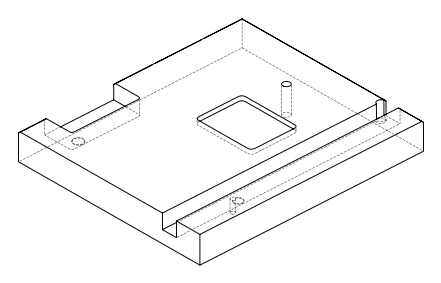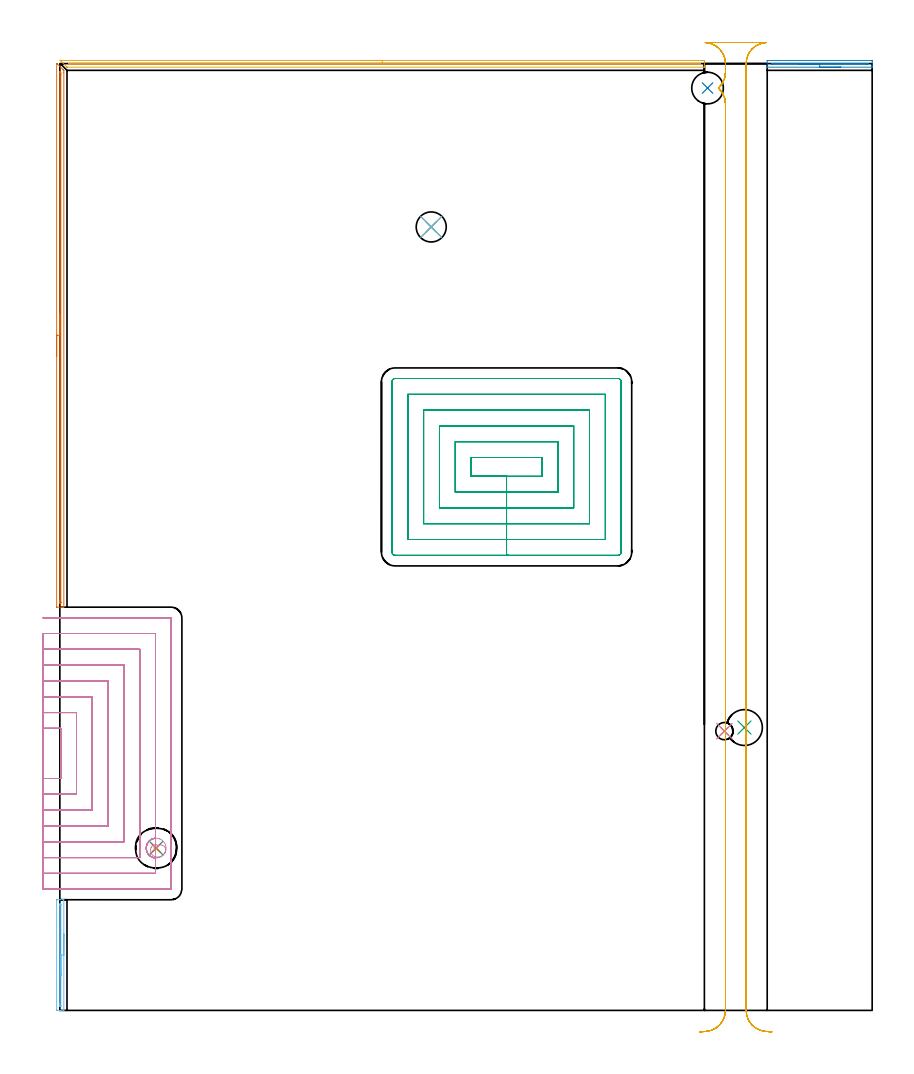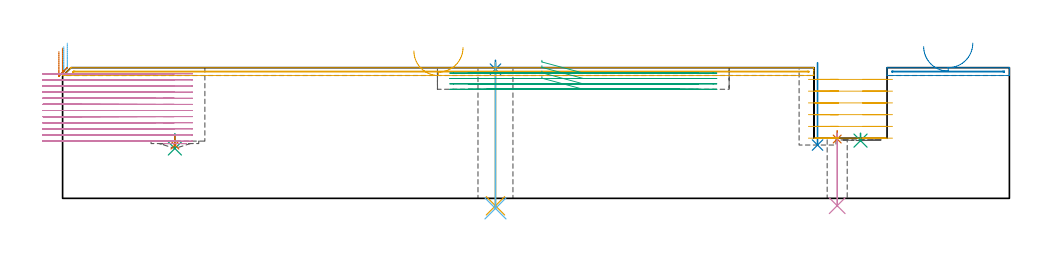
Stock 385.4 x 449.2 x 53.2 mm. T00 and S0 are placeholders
(PLAN: 17 operations, 10 tool changes, 91.2 min)
(1 SPOT_DRILL | STEP1HOLE | NXT0321_9005460120000 | 0.03 min | 3117 mm3)
(2 SPOT_DRILL_1 | STEP1HOLE_1 | NXT0321_9005460120000 | 0.03 min | 2 mm3)
(3 SPOT_DRILL_2 | STEP1POCKET | NXT0321_9005460120000 | 0.06 min | 3550 mm3)
(4 DRILL_THROUGH_HOLE_INTO_CENTER | STEP1HOLE | NXT0301_053 | 0.13 min | 1317 mm3)
(5 DRILL_THROUGH_HOLE_INTO_CENTER_1 | STEP1HOLE_1 | NXT0301_055 | 0.23 min | 2919 mm3)
(6 DRILL_TO_ENLARGE_THROUGH_HOLE | STEP1HOLE_1 | NXT0301_105 | 0.24 min | 5535 mm3)
(7 DRILL_BLIND_HOLE_INTO_CENTER | STEP1POCKET | NXT0301_128 | 0.02 min | 0 mm3)
(8 INDEXABLE_INSERT_DRILL_BLIND_HOLE_FROM_SOLID | STEP1POCKET_1 | UGT0302_001 | 0.14 min | 5552 mm3)
(9 INDEXABLE_INSERT_DRILL_BLIND_HOLE_FROM_SOLID_1 | STEP1POCKET_2 | NXT0302_005 | 0.02 min | 5688 mm3)
(10 MILL_ROUGH_BLIND_HOLE_CONTOUR | STEP1POCKET | NXT0201_013 | Spiral | 0.22 min | 5475 mm3)
(11 AREA_MILL | FG_CHAMFER_SURFACE | UGT0205_001 | 5.01 min | 1580 mm3)
(12 AREA_MILL_1 | FG_CHAMFER_SURFACE_1 | UGT0205_001 | 0.99 min | 316 mm3)
(13 AREA_MILL_2 | FG_CHAMFER_SURFACE_2 | UGT0205_001 | 4.25 min | 1496 mm3)
(14 AREA_MILL_3 | FG_CHAMFER_SURFACE_3 | UGT0205_001 | 0.94 min | 266 mm3)
(15 MILL_RECTANGULAR_POCKET | POCKET_RECTANGULAR_STRAIGHT | NXT0201_013 | Follow Part, ap 2.5, ae 75% | 11.91 min | 97793 mm3)
(16 MILL_SLOT | SLOT_PARTIAL_RECTANGULAR | NXT0201_013 | Follow Part, ap 2.5, ae 75% | 54.94 min | 231306 mm3)
(17 MILL_RECTANGULAR_SLOT | SLOT_RECTANGULAR | UGT0201_136 | Follow Part, ap 5, ae 75% | 12.04 min | 372465 mm3)
(TOOL NXT0321_9005460120000 | NC Spot Drill, 142deg, 12mm, Carbide, Uncoated | D12 PA142 FL30 Z2)
(TOOL NXT0301_053 | Carbide Drill 8.2mm [860.1-0820-025A1-MM 2214] | D8.2 PA140 FL47 Z2)
(TOOL NXT0301_055 | Carbide Drill 8.4mm [860.1-0840-042A1-MM 2214] | D8.4 PA140 FL61 Z2)
(TOOL NXT0301_105 | Carbide Drill 14.25mm [860.1-1425-071A1-MM 2214] | D14.25 PA140 FL83 Z2)
(TOOL NXT0301_128 | Carbide Drill 12mm [861.1-1200-036A1-GP GC34] | D12 PA150 FL37.4 Z2)
(TOOL UGT0302_001 | Indexable Insert Drill 15mm | D15 PA180 FL50 Z2)
(TOOL NXT0302_005 | Index. Insert Drill 17mm [880-D1700L20-05] | D17 PA176 FL85 Z2)
(TOOL NXT0201_013 | ENDMILL 10mm | D10 FL30 Z4)
(TOOL UGT0205_001 | Chamfer Mill 20 x 3 x 45 deg. | D20 FL50 Z2)
(TOOL UGT0201_136 | Carbide End Mill 20.0 | D20 FL30 Z4)
(OP 1 SPOT_DRILL)
G17 G21 G94 G90
T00 M6
G54
G17 G0 G90 X315.3 Y132.5 S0 M3
G43 Z63.2 H0
G94 G81 G98 Z24.143 F250. R27.5
G80
M5
M2
(OP 2 SPOT_DRILL_1)
G17 G21 G94 G90
T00 M6
G54
G17 G0 G90 X176.2 Y371.7 S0 M3
G43 Z63.2 H0
G94 G81 G98 Z52.585 F250. R56.2
G80
M5
M2
(OP 3 SPOT_DRILL_2)
G17 G21 G94 G90
T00 M6
G54
G17 G0 G90 X45.7 Y77. S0 M3
G43 Z63.2 H0
G94 G81 G98 Z20.3 F250. R26.3
G80
M5
M2
(OP 4 DRILL_THROUGH_HOLE_INTO_CENTER)
G17 G21 G94 G90
T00 M6
G54
G17 G0 G90 X315.3 Y132.5 S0 M3
G43 Z63.2 H1
G94 G73 G98 Z-2.992 F250. Q6.873 R26.5
G80
M5
M2
(OP 5 DRILL_THROUGH_HOLE_INTO_CENTER_1)
G17 G21 G94 G90
T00 M6
G54
G17 G0 G90 X176.2 Y371.7 S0 M3
G43 Z63.2 H1
G94 G73 G98 Z-3.029 F250. Q8.033 R55.2
G80
M5
M2
(OP 6 DRILL_TO_ENLARGE_THROUGH_HOLE)
G17 G21 G94 G90
T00 M6
G54
G17 G0 G90 X176.2 Y371.7 S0 M3
G43 Z63.2 H1
G94 G73 G98 Z-4.093 F250. Q11.459 R55.2
G80
M5
M2
(OP 7 DRILL_BLIND_HOLE_INTO_CENTER)
G17 G21 G94 G90
T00 M6
G54
G17 G0 G90 X45.7 Y77. S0 M3
G43 Z63.2 H1
G94 G81 G98 Z21.692 F250. R25.3
G80
M5
M2
(OP 8 INDEXABLE_INSERT_DRILL_BLIND_HOLE_FROM_SOLID)
G17 G21 G94 G90
T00 M6
G54
G17 G0 G90 X307.3 Y437.6 S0 M3
G43 Z63.2 H0
G94 G81 G98 Z21.7 F250. R55.2
G80
M5
M2
(OP 9 INDEXABLE_INSERT_DRILL_BLIND_HOLE_FROM_SOLID_1)
G17 G21 G94 G90
T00 M6
G54
G17 G0 G90 X324.8 Y134.2 S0 M3
G43 Z63.2 H1
G94 G81 G98 Z23.5 F250. R26.5
G80
M5
M2
(OP 10 MILL_ROUGH_BLIND_HOLE_CONTOUR)
G17 G21 G94 G90
T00 M6
G54
G17 G0 G90 X45.7 Y77. S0 M3
G43 Z63.2 H0
Z22.3
G94 G3 X45.849 Y78.578 R0.796 F250.
X43.392 Y77.44 R2.324
X45.138 Y72.949 R3.111
X50.07 Y75.27 R3.981
X47.43 Y81.37 R4.7
X50.07 Y75.27 R-4.7
X48.75 Y78.32 R2.35
X45.7 Y77. R2.35
G0 Z63.2
M5
M2
(OP 11 AREA_MILL)
G17 G21 G94 G90
T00 M6
G54
G17 G0 G90 X143. Y450.7 S1061 M3
G43 Z63.2 H0
Z60.
G94 G1 X143.038 Z59.128 F250.
X143.152 Z58.263
X143.341 Z57.412
X143.603 Z56.58
X143.937 Z55.774
X144.34 Z55.
X144.808 Z54.264
X145.34 Z53.572
X145.929 Z52.929
X146.572 Z52.34
X147.264 Z51.808
X148. Z51.34
X148.774 Z50.937
X149.58 Z50.603
X150.412 Z50.341
X151.263 Z50.152
X152.128 Z50.038
X153. Z50.
X305.192
X305.488 Y450.698 Z50.002
X305.786 Y450.693 Z50.005
X305.796 Y450.692 Z50.006
X305.8 Y450.405 Z50.291
Y448.665 Z52.03
Y447.713 Z52.986
X305.796 Y447.604 Z53.088
X305.79 Y447.503 Z53.188
X305.638 Y447.5 Z53.2
X3.486
X3.405 Y447.504 Z53.19
X3.369 Y447.533 Z53.163
X3.232 Y447.667 Z53.032
X0.361 Y450.537 Z50.16
X0.316 Y450.582 Z50.114
X0.226 Y450.669 Z50.021
X0.214 Y450.692 Z49.998
Y450.693 Z49.997
X0.222 Y450.695 Z49.995
X0.286 Y450.698 Z49.998
X0.335 Y450.7 Z50.
X153.
Y449.286 Z51.414
X303.407 Y449.285 Z51.415
X303.666 Y449.283 Z51.417
X303.756 Y449.279 Z51.421
X303.791 Y449.276 Z51.425
X303.792 Y449.256 Z51.444
X303.794 Y449.157 Z51.543
X303.778 Y448.921 Z51.779
X303.407 Y448.917 Z51.783
X303.15 Y448.915 Z51.785
X5.015 Y448.914 Z51.786
X4.791 Y448.915 Z51.785
X4.585 Y448.918 Z51.782
X4.483 Y448.921 Z51.779
X4.434 Y448.928 Z51.772
X4.378 Y448.977 Z51.723
X4.098 Y449.263 Z51.437
X4.09 Y449.28 Z51.42
X4.12 Y449.281 Z51.419
X4.206 Y449.284 Z51.416
X4.378 Y449.285 Z51.415
X4.634 Y449.286 Z51.414
X153.
X153.872 Z51.452
X154.736 Z51.566
X155.588 Z51.755
X156.42 Z52.017
X157.226 Z52.351
X158. Z52.754
X158.736 Z53.223
X159.428 Z53.754
X160.071 Z54.343
X160.66 Z54.986
X161.191 Z55.678
X161.66 Z56.414
X162.063 Z57.188
X162.397 Z57.994
X162.659 Z58.826
X162.848 Z59.678
X162.962 Z60.543
X163. Z61.414
G0 Z63.2
M5
M2
(OP 12 AREA_MILL_1)
G17 G21 G94 G90
T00 M6
G54
G17 G0 G90 X1.9 Y36.25 S1061 M3
G43 Z63.2 H0
G94 G1 Y36.212 Z62.328 F250.
Y36.098 Z61.463
Y35.909 Z60.612
Y35.647 Z59.78
Y35.313 Z58.974
Y34.91 Z58.2
Y34.442 Z57.464
Y33.91 Z56.772
Y33.321 Z56.129
Y32.678 Z55.539
Y31.986 Z55.008
Y31.25 Z54.54
Y30.476 Z54.137
Y29.67 Z53.803
Y28.838 Z53.541
Y27.987 Z53.352
Y27.122 Z53.238
Y26.25 Z53.2
Y0.085
X1.897 Y0.01 Z53.19
X1.828 Y0.002 Z53.122
X1.753 Y0. Z53.051
X0.098 Z51.396
X-1.115 Z50.182
X-1.345 Z49.953
X-1.494 Y0.01 Z49.804
X-1.496 Y0.02 Z49.803
X-1.5 Y0.085 Z49.8
Y52.166
X-1.496 Y52.415 Z49.804
X-1.492 Y52.498 Z49.806
X-0.238 Y52.5 Z51.058
X0.097 Z51.396
X1.179 Z52.478
X1.515 Z52.813
X1.753 Z53.051
X1.828 Y52.498 Z53.122
X1.897 Y52.49 Z53.19
X1.9 Y52.415 Z53.2
Y26.25
X0.486 Z51.786
X0.485 Y2.079 Z51.785
X0.484 Y2.037 Z51.784
X0.482 Y2.017 Z51.782
X0.481 Y2.014 Z51.781
X0.449 Y2.01 Z51.749
X0.211 Y2.003 Z51.511
X0.058 Y2.002 Z51.358
X-0.037 Y2.009 Z51.263
X-0.079 Y2.014 Z51.221
X-0.083 Y2.145 Z51.217
X-0.084 Y2.302 Z51.216
X-0.086 Y2.881 Z51.214
Y3.035
X-0.085 Y50.043 Z51.215
X-0.083 Y50.198 Z51.217
X-0.079 Y50.477 Z51.221
X0.051 Y50.49 Z51.351
X0.343 Y50.497 Z51.643
X0.437 Y50.491 Z51.737
X0.479 Y50.486 Z51.779
X0.483 Y50.355 Z51.783
X0.485 Y50.198 Z51.785
Y50.043
X0.486 Y26.25 Z51.786
Y25.378 Z51.824
Y24.514 Z51.938
Y23.662 Z52.126
Y22.83 Z52.389
Y22.024 Z52.723
Y21.25 Z53.125
Y20.514 Z53.594
Y19.822 Z54.125
Y19.179 Z54.715
Y18.59 Z55.358
Y18.059 Z56.05
Y17.59 Z56.786
Y17.187 Z57.56
Y16.853 Z58.365
Y16.591 Z59.198
Y16.402 Z60.049
Y16.288 Z60.914
Y16.25 Z61.786
G0 Z63.2
M5
M2
(OP 13 AREA_MILL_2)
G17 G21 G94 G90
T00 M6
G54
G17 G0 G90 X-1.5 Y310.294 S1061 M3
G43 Z63.2 H0
Z59.8
G94 G1 Y310.332 Z58.929 F250.
Y310.446 Z58.064
Y310.635 Z57.212
Y310.897 Z56.38
Y311.231 Z55.574
Y311.634 Z54.8
Y312.103 Z54.064
Y312.634 Z53.372
Y313.223 Z52.729
Y313.867 Z52.14
Y314.559 Z51.609
Y315.294 Z51.14
Y316.068 Z50.737
Y316.874 Z50.403
Y317.706 Z50.141
Y318.558 Z49.952
Y319.423 Z49.838
Y320.294 Z49.8
X-1.499 Y449.14 Z49.801
X-1.497 Y449.197 Z49.802
X-1.489 Y449.282 Z49.806
X-1.458 Y449.266 Z49.838
X-1.344 Y449.199 Z49.953
X-1.334 Y449.192 Z49.963
X-1.261 Y449.14 Z50.038
X-1.236 Y449.123 Z50.062
X-1.115 Y449.003 Z50.182
X1.515 Y446.384 Z52.813
X1.879 Y446.019 Z53.179
X1.893 Y446. Z53.193
X1.9 Y445.128 Z53.2
Y191.449
X1.898 Y191.31 Z53.188
X1.773 Y191.302 Z53.065
X1.643 Y191.3 Z52.942
X1.223 Z52.522
X0.638 Z51.933
X-1.407 Z49.89
X-1.491 Y191.303 Z49.805
X-1.5 Y191.644 Z49.8
Y320.294
X-0.086 Z51.214
X-0.085 Y445.128 Z51.215
X-0.084 Y445.381 Z51.216
X-0.081 Y445.507 Z51.219
X-0.08 Y445.514 Z51.22
X-0.078 Z51.222
X-0.052 Y445.494 Z51.248
X-0.017 Y445.46 Z51.283
X0.315 Y445.128 Z51.615
X0.474 Y444.962 Z51.774
X0.483 Y444.394 Z51.783
X0.485 Y444.236 Z51.785
Y444.081
X0.486 Y193.612 Z51.786
X0.484 Y193.444 Z51.784
X0.482 Y193.361 Z51.782
X0.479 Y193.323 Z51.779
X0.472 Y193.31 Z51.772
X0.405 Y193.307 Z51.705
X0.132 Y193.301 Z51.432
X-0.023 Y193.303 Z51.277
X-0.048 Y193.305 Z51.252
X-0.071 Y193.309 Z51.229
X-0.079 Y193.338 Z51.221
X-0.083 Y193.52 Z51.217
X-0.085 Y193.678 Z51.215
X-0.086 Y194.259 Z51.214
Y320.294
Y321.166 Z51.253
Y322.031 Z51.366
Y322.883 Z51.555
Y323.715 Z51.818
Y324.521 Z52.151
Y325.294 Z52.554
Y326.03 Z53.023
Y326.722 Z53.554
Y327.365 Z54.143
Y327.955 Z54.787
Y328.486 Z55.479
Y328.955 Z56.214
Y329.357 Z56.988
Y329.691 Z57.794
Y329.954 Z58.626
Y330.142 Z59.478
Y330.256 Z60.343
Y330.294 Z61.214
G0 Z63.2
M5
M2
(OP 14 AREA_MILL_3)
G17 G21 G94 G90
T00 M6
G54
G17 G0 G90 X370.5 Y447.5 S1061 M3
G43 Z63.2 H0
G94 G1 X370.462 Z62.328 F250.
X370.348 Z61.463
X370.159 Z60.612
X369.897 Z59.78
X369.563 Z58.974
X369.16 Z58.2
X368.692 Z57.464
X368.16 Z56.772
X367.571 Z56.129
X366.928 Z55.539
X366.236 Z55.008
X365.5 Z54.54
X364.726 Z54.137
X363.92 Z53.803
X363.088 Z53.541
X362.237 Z53.352
X361.372 Z53.238
X360.5 Z53.2
X335.679
X335.61 Y447.504 Z53.19
X335.6 Y447.604 Z53.094
Y450.559 Z50.138
X335.602 Y450.692 Z50.006
X335.679 Y450.7 Z50.
X385.028
X385.321 Y450.696 Z50.004
X385.398 Y450.692 Z50.006
X385.4 Y450.559 Z50.138
Y450.405 Z50.292
Y447.795 Z52.903
X385.398 Y447.602 Z53.096
X385.39 Y447.504 Z53.19
X385.321 Y447.5 Z53.2
X360.5
Y448.914 Z51.786
X338.273
X337.895 Y448.916 Z51.784
X337.637 Y448.918 Z51.782
X337.614 Y448.921 Z51.779
X337.61 Y448.928 Z51.772
X337.602 Y448.952 Z51.748
Y449.007 Z51.693
X337.606 Y449.145 Z51.555
X337.613 Y449.281 Z51.419
X337.621 Y449.282 Z51.418
X337.651 Y449.284 Z51.416
X337.781 Y449.285 Z51.415
X337.895 Y449.286 Z51.414
X382.851
X383.105 Y449.285 Z51.415
X383.363 Y449.282 Z51.418
X383.386 Y449.279 Z51.421
X383.39 Y449.272 Z51.428
X383.397 Y449.249 Z51.451
X383.39 Y448.956 Z51.744
X383.381 Y448.921 Z51.779
X383.294 Y448.919 Z51.781
X383.105 Y448.916 Z51.784
X382.851 Y448.915 Z51.785
X382.597 Y448.914 Z51.786
X360.5
X359.628 Z51.824
X358.764 Z51.938
X357.912 Z52.126
X357.08 Z52.389
X356.274 Z52.723
X355.5 Z53.125
X354.764 Z53.594
X354.072 Z54.125
X353.429 Z54.715
X352.84 Z55.358
X352.309 Z56.05
X351.84 Z56.786
X351.437 Z57.56
X351.103 Z58.366
X350.841 Z59.198
X350.652 Z60.049
X350.538 Z60.914
X350.5 Z61.786
G0 Z63.2
M5
M2
(OP 15 MILL_RECTANGULAR_POCKET)
G17 G21 G94 G90
T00 M6
G54
G17 G0 G90 X195.1 Y255.957 S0 M3
G43 Z63.2 H0
Z56.2
G94 G1 Y253.4 Z55.515 F250.
X211.95 Z51.
X228.8 F500.
Y262.3
X195.1
Y253.4
X211.95
Y245.9
X236.3
Y269.8
X187.6
Y245.9
X211.95
Y238.4
X243.8
Y277.3
X180.1
Y238.4
X211.95
Y230.9
X251.3
Y284.8
X172.6
Y230.9
X211.95
Y223.4
X258.8
Y292.3
X165.1
Y223.4
X211.95
Y215.9
X264.8
G3 X266.3 Y217.4 R1.5
G1 Y298.3
G3 X264.8 Y299.8 R1.5
G1 X159.1
G3 X157.6 Y298.3 R1.5
G1 Y217.4
G3 X159.1 Y215.9 R1.5
G1 X211.95
X212.95
G0 X195.1 Y255.957 Z54.
G1 Y253.4 Z53.315 F250.
X211.95 Z48.8
X228.8 F500.
Y262.3
X195.1
Y253.4
X211.95
Y245.9
X236.3
Y269.8
X187.6
Y245.9
X211.95
Y238.4
X243.8
Y277.3
X180.1
Y238.4
X211.95
Y230.9
X251.3
Y284.8
X172.6
Y230.9
X211.95
Y223.4
X258.8
Y292.3
X165.1
Y223.4
X211.95
Y215.9
X264.8
G3 X266.3 Y217.4 R1.5
G1 Y298.3
G3 X264.8 Y299.8 R1.5
G1 X159.1
G3 X157.6 Y298.3 R1.5
G1 Y217.4
G3 X159.1 Y215.9 R1.5
G1 X211.95
X212.95
G0 X195.1 Y255.957 Z51.8
G1 Y253.4 Z51.115 F250.
X211.95 Z46.6
X228.8 F500.
Y262.3
X195.1
Y253.4
X211.95
Y245.9
X236.3
Y269.8
X187.6
Y245.9
X211.95
Y238.4
X243.8
Y277.3
X180.1
Y238.4
X211.95
Y230.9
X251.3
Y284.8
X172.6
Y230.9
X211.95
Y223.4
X258.8
Y292.3
X165.1
Y223.4
X211.95
Y215.9
X264.8
G3 X266.3 Y217.4 R1.5
G1 Y298.3
G3 X264.8 Y299.8 R1.5
G1 X159.1
G3 X157.6 Y298.3 R1.5
G1 Y217.4
G3 X159.1 Y215.9 R1.5
G1 X211.95
X212.95
G0 X195.1 Y255.957 Z49.6
G1 Y253.4 Z48.915 F250.
X211.95 Z44.4
X228.8 F500.
Y262.3
X195.1
Y253.4
X211.95
Y245.9
X236.3
Y269.8
X187.6
Y245.9
X211.95
Y238.4
X243.8
Y277.3
X180.1
Y238.4
X211.95
Y230.9
X251.3
Y284.8
X172.6
Y230.9
X211.95
Y223.4
X258.8
Y292.3
X165.1
Y223.4
X211.95
Y215.9
X264.8
G3 X266.3 Y217.4 R1.5
G1 Y298.3
G3 X264.8 Y299.8 R1.5
G1 X159.1
G3 X157.6 Y298.3 R1.5
G1 Y217.4
G3 X159.1 Y215.9 R1.5
G1 X211.95
X212.95
G0 Z63.2
M5
M2
(OP 16 MILL_SLOT)
G17 G21 G94 G90
T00 M6
G54
G17 G0 G90 X-8. Y110. S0 M3
G43 Z63.2 H0
Z50.708
G94 G1 X-5. F250.
X0.4 F500.
Y133.8
X-5.
X-8. F250.
Y102.5
X-5.
X7.9 F500.
Y141.3
X-5.
X-8. F250.
Y95.
X-5.
X15.4 F500.
Y148.8
X-5.
X-8. F250.
Y87.5
X-5.
X22.9 F500.
Y156.3
X-5.
X-8. F250.
Y80.
X-5.
X30.4 F500.
Y163.8
X-5.
X-8. F250.
Y72.5
X-5.
X37.9 F500.
Y171.3
X-5.
X-8. F250.
Y65.
X-5.
X45.4 F500.
Y76.062
G2 X45.205 Y76.142 R1.039
X45.089 Y77.771 R0.991
G1 X45.341 Y77.926
X45.4 Y77.939
Y178.8
X-5.
X-8. F250.
Y57.5
X-5.
X52.7 F500.
G3 X52.9 Y57.7 R0.2
G1 Y186.1
G3 X52.7 Y186.3 R0.2
G1 X-5.
X-8. F250.
G0 Y110. Z48.217
G1 X-5.
X0.4 F500.
Y133.8
X-5.
X-8. F250.
Y102.5
X-5.
X7.9 F500.
Y141.3
X-5.
X-8. F250.
Y95.
X-5.
X15.4 F500.
Y148.8
X-5.
X-8. F250.
Y87.5
X-5.
X22.9 F500.
Y156.3
X-5.
X-8. F250.
Y80.
X-5.
X30.4 F500.
Y163.8
X-5.
X-8. F250.
Y72.5
X-5.
X37.9 F500.
Y171.3
X-5.
X-8. F250.
Y65.
X-5.
X45.4 F500.
Y72.321
X45.23 Y72.328
X44.871 Y72.373
X44.395 Y72.498
X43.908 Y72.648
X43.856 Y72.672
X43.61 Y72.803
X43.028 Y73.125
X42.664 Y73.429
X42.379 Y73.675
X42.224 Y73.826
G2 X41.167 Y75.757 R5.
G1 X41.076 Y76.231
X41.011 Y76.655
X41.012 Y77.064
G2 X41.613 Y79.295 R4.374
G1 X41.81 Y79.646
X42.221 Y80.138
X42.663 Y80.583
X43.248 Y81.014
X43.275 Y81.033
X43.45 Y81.131
X44.308 Y81.499
X44.839 Y81.607
X45.294 Y81.684
X45.4 Y81.686
Y178.8
X-5.
X-8. F250.
Y57.5
X-5.
X52.7 F500.
G3 X52.9 Y57.7 R0.2
G1 Y186.1
G3 X52.7 Y186.3 R0.2
G1 X-5.
X-8. F250.
G0 Y110. Z45.725
G1 X-5.
X0.4 F500.
Y133.8
X-5.
X-8. F250.
Y102.5
X-5.
X7.9 F500.
Y141.3
X-5.
X-8. F250.
Y95.
X-5.
X15.4 F500.
Y148.8
X-5.
X-8. F250.
Y87.5
X-5.
X22.9 F500.
Y156.3
X-5.
X-8. F250.
Y80.
X-5.
X30.4 F500.
Y163.8
X-5.
X-8. F250.
Y72.5
X-5.
X37.9 F500.
Y171.3
X-5.
X-8. F250.
Y65.
X-5.
X45.4 F500.
Y72.321
X45.23 Y72.328
X44.871 Y72.373
X44.395 Y72.498
X43.908 Y72.648
X43.856 Y72.672
X43.61 Y72.803
X43.028 Y73.125
X42.664 Y73.429
X42.379 Y73.675
X42.224 Y73.826
G2 X41.167 Y75.757 R5.
G1 X41.076 Y76.231
X41.011 Y76.655
X41.012 Y77.064
G2 X41.613 Y79.295 R4.374
G1 X41.811 Y79.646
X42.223 Y80.141
X42.661 Y80.582
X43.248 Y81.014
X43.275 Y81.033
X43.451 Y81.132
X44.308 Y81.499
X44.839 Y81.607
X45.294 Y81.684
X45.4 Y81.686
Y178.8
X-5.
X-8. F250.
Y57.5
X-5.
X52.7 F500.
G3 X52.9 Y57.7 R0.2
G1 Y186.1
G3 X52.7 Y186.3 R0.2
G1 X-5.
X-8. F250.
G0 Y110. Z43.233
G1 X-5.
X0.4 F500.
Y133.8
X-5.
X-8. F250.
Y102.5
X-5.
X7.9 F500.
Y141.3
X-5.
X-8. F250.
Y95.
X-5.
X15.4 F500.
Y148.8
X-5.
X-8. F250.
Y87.5
X-5.
X22.9 F500.
Y156.3
X-5.
X-8. F250.
Y80.
X-5.
X30.4 F500.
Y163.8
X-5.
X-8. F250.
Y72.5
X-5.
X37.9 F500.
Y171.3
X-5.
X-8. F250.
Y65.
X-5.
X45.4 F500.
Y72.321
X45.223 Y72.329
X44.872 Y72.372
X44.389 Y72.5
X43.906 Y72.649
X43.856 Y72.672
X43.61 Y72.802
X43.027 Y73.126
X42.66 Y73.432
X42.381 Y73.674
X42.222 Y73.828
G2 X41.167 Y75.757 R4.997
G1 X41.076 Y76.231
X41.011 Y76.655
X41.012 Y77.064
G2 X41.612 Y79.295 R4.373
G1 X41.811 Y79.647
X42.221 Y80.139
X42.661 Y80.582
X43.275 Y81.033
X43.451 Y81.132
X44.308 Y81.499
X44.839 Y81.607
X45.294 Y81.684
X45.4 Y81.686
Y178.8
X-5.
X-8. F250.
Y57.5
X-5.
X52.7 F500.
G3 X52.9 Y57.7 R0.2
G1 Y186.1
G3 X52.7 Y186.3 R0.2
G1 X-5.
X-8. F250.
G0 Y110. Z40.742
G1 X-5.
X0.4 F500.
Y133.8
X-5.
X-8. F250.
Y102.5
X-5.
X7.9 F500.
Y141.3
X-5.
X-8. F250.
Y95.
X-5.
X15.4 F500.
Y148.8
X-5.
X-8. F250.
Y87.5
X-5.
X22.9 F500.
Y156.3
X-5.
X-8. F250.
Y80.
X-5.
X30.4 F500.
Y163.8
X-5.
X-8. F250.
Y72.5
X-5.
X37.9 F500.
Y171.3
X-5.
X-8. F250.
Y65.
X-5.
X45.4 F500.
Y72.321
X45.223 Y72.329
X44.872 Y72.372
X44.389 Y72.5
X43.906 Y72.649
X43.856 Y72.672
X43.61 Y72.802
X43.027 Y73.126
X42.66 Y73.432
X42.381 Y73.674
X42.222 Y73.828
G2 X41.167 Y75.757 R4.997
G1 X41.076 Y76.231
X41.011 Y76.655
X41.012 Y77.064
X41.033 Y77.561
X41.091 Y77.913
X41.229 Y78.423
X41.355 Y78.797
X41.811 Y79.646
X42.221 Y80.138
X42.662 Y80.583
X43.275 Y81.033
X43.45 Y81.131
X44.308 Y81.499
X44.839 Y81.607
X45.294 Y81.684
X45.4 Y81.686
Y178.8
X-5.
X-8. F250.
Y57.5
X-5.
X52.7 F500.
G3 X52.9 Y57.7 R0.2
G1 Y186.1
G3 X52.7 Y186.3 R0.2
G1 X-5.
X-8. F250.
G0 Y110. Z38.25
G1 X-5.
X0.4 F500.
Y133.8
X-5.
X-8. F250.
Y102.5
X-5.
X7.9 F500.
Y141.3
X-5.
X-8. F250.
Y95.
X-5.
X15.4 F500.
Y148.8
X-5.
X-8. F250.
Y87.5
X-5.
X22.9 F500.
Y156.3
X-5.
X-8. F250.
Y80.
X-5.
X30.4 F500.
Y163.8
X-5.
X-8. F250.
Y72.5
X-5.
X37.9 F500.
Y171.3
X-5.
X-8. F250.
Y65.
X-5.
X45.4 F500.
Y72.321
X45.23 Y72.328
X44.871 Y72.373
X44.395 Y72.498
X43.908 Y72.648
X43.856 Y72.672
X43.61 Y72.803
X43.028 Y73.125
X42.664 Y73.429
X42.379 Y73.675
X42.224 Y73.826
G2 X41.167 Y75.757 R5.
G1 X41.076 Y76.231
X41.011 Y76.655
X41.012 Y77.064
G2 X41.613 Y79.295 R4.374
G1 X41.81 Y79.646
X42.221 Y80.138
X42.663 Y80.583
X43.248 Y81.014
X43.275 Y81.033
X43.45 Y81.131
X44.308 Y81.499
X44.839 Y81.607
X45.294 Y81.684
X45.4 Y81.686
Y178.8
X-5.
X-8. F250.
Y57.5
X-5.
X52.7 F500.
G3 X52.9 Y57.7 R0.2
G1 Y186.1
G3 X52.7 Y186.3 R0.2
G1 X-5.
X-8. F250.
G0 Y110. Z35.758
G1 X-5.
X0.4 F500.
Y133.8
X-5.
X-8. F250.
Y102.5
X-5.
X7.9 F500.
Y141.3
X-5.
X-8. F250.
Y95.
X-5.
X15.4 F500.
Y148.8
X-5.
X-8. F250.
Y87.5
X-5.
X22.9 F500.
Y156.3
X-5.
X-8. F250.
Y80.
X-5.
X30.4 F500.
Y163.8
X-5.
X-8. F250.
Y72.5
X-5.
X37.9 F500.
Y171.3
X-5.
X-8. F250.
Y65.
X-5.
X45.4 F500.
Y72.321
X45.23 Y72.328
X44.871 Y72.373
X44.395 Y72.498
X43.908 Y72.648
X43.856 Y72.672
X43.61 Y72.803
X43.028 Y73.125
X42.664 Y73.429
X42.379 Y73.675
X42.224 Y73.826
G2 X41.167 Y75.757 R5.
G1 X41.076 Y76.231
X41.011 Y76.655
X41.012 Y77.064
G2 X41.613 Y79.295 R4.374
G1 X41.811 Y79.646
X42.224 Y80.142
X42.661 Y80.582
X43.248 Y81.014
X43.275 Y81.033
X43.451 Y81.132
X44.308 Y81.499
X44.839 Y81.607
X45.294 Y81.684
X45.4 Y81.686
Y178.8
X-5.
X-8. F250.
Y57.5
X-5.
X52.7 F500.
G3 X52.9 Y57.7 R0.2
G1 Y186.1
G3 X52.7 Y186.3 R0.2
G1 X-5.
X-8. F250.
G0 Y110. Z33.267
G1 X-5.
X0.4 F500.
Y133.8
X-5.
X-8. F250.
Y102.5
X-5.
X7.9 F500.
Y141.3
X-5.
X-8. F250.
Y95.
X-5.
X15.4 F500.
Y148.8
X-5.
X-8. F250.
Y87.5
X-5.
X22.9 F500.
Y156.3
X-5.
X-8. F250.
Y80.
X-5.
X30.4 F500.
Y163.8
X-5.
X-8. F250.
Y72.5
X-5.
X37.9 F500.
Y171.3
X-5.
X-8. F250.
Y65.
X-5.
X45.4 F500.
Y72.321
X45.23 Y72.328
X44.871 Y72.373
X44.395 Y72.498
X43.908 Y72.648
X43.856 Y72.672
X43.61 Y72.803
X43.028 Y73.125
X42.664 Y73.429
X42.379 Y73.675
X42.224 Y73.826
G2 X41.167 Y75.757 R5.
G1 X41.076 Y76.231
X41.011 Y76.655
X41.012 Y77.064
G2 X41.613 Y79.295 R4.374
G1 X41.811 Y79.646
X42.223 Y80.141
X42.661 Y80.582
X43.248 Y81.014
X43.275 Y81.033
X43.451 Y81.132
X44.308 Y81.499
X44.839 Y81.607
X45.294 Y81.684
X45.4 Y81.686
Y178.8
X-5.
X-8. F250.
Y57.5
X-5.
X52.7 F500.
G3 X52.9 Y57.7 R0.2
G1 Y186.1
G3 X52.7 Y186.3 R0.2
G1 X-5.
X-8. F250.
G0 Y110. Z30.775
G1 X-5.
X0.4 F500.
Y133.8
X-5.
X-8. F250.
Y102.5
X-5.
X7.9 F500.
Y141.3
X-5.
X-8. F250.
Y95.
X-5.
X15.4 F500.
Y148.8
X-5.
X-8. F250.
Y87.5
X-5.
X22.9 F500.
Y156.3
X-5.
X-8. F250.
Y80.
X-5.
X30.4 F500.
Y163.8
X-5.
X-8. F250.
Y72.5
X-5.
X37.9 F500.
Y171.3
X-5.
X-8. F250.
Y65.
X-5.
X45.4 F500.
Y72.321
X45.23 Y72.328
X44.871 Y72.373
X44.395 Y72.498
X43.908 Y72.648
X43.856 Y72.672
X43.61 Y72.803
X43.028 Y73.125
X42.664 Y73.429
X42.379 Y73.675
X42.224 Y73.826
G2 X41.167 Y75.757 R5.
G1 X41.076 Y76.231
X41.011 Y76.655
X41.012 Y77.064
G2 X41.613 Y79.295 R4.374
G1 X41.811 Y79.647
X42.222 Y80.14
X42.661 Y80.582
X43.248 Y81.014
X43.275 Y81.033
X43.451 Y81.132
X44.308 Y81.499
X44.839 Y81.607
X45.294 Y81.684
X45.4 Y81.686
Y178.8
X-5.
X-8. F250.
Y57.5
X-5.
X52.7 F500.
G3 X52.9 Y57.7 R0.2
G1 Y186.1
G3 X52.7 Y186.3 R0.2
G1 X-5.
X-8. F250.
G0 Y110. Z28.283
G1 X-5.
X0.4 F500.
Y133.8
X-5.
X-8. F250.
Y102.5
X-5.
X7.9 F500.
Y141.3
X-5.
X-8. F250.
Y95.
X-5.
X15.4 F500.
Y148.8
X-5.
X-8. F250.
Y87.5
X-5.
X22.9 F500.
Y156.3
X-5.
X-8. F250.
Y80.
X-5.
X30.4 F500.
Y163.8
X-5.
X-8. F250.
Y72.5
X-5.
X37.9 F500.
Y171.3
X-5.
X-8. F250.
Y65.
X-5.
X45.4 F500.
Y72.321
X45.23 Y72.328
X44.871 Y72.373
X44.395 Y72.498
X43.908 Y72.648
X43.856 Y72.672
X43.61 Y72.803
X43.028 Y73.125
X42.664 Y73.429
X42.379 Y73.675
X42.224 Y73.826
G2 X41.167 Y75.757 R5.
G1 X41.076 Y76.231
X41.011 Y76.655
X41.012 Y77.064
G2 X41.613 Y79.295 R4.374
G1 X41.811 Y79.647
X42.22 Y80.137
X42.664 Y80.584
X43.248 Y81.014
X43.275 Y81.033
X43.451 Y81.132
X44.308 Y81.499
X44.839 Y81.607
X45.294 Y81.684
X45.4 Y81.686
Y178.8
X-5.
X-8. F250.
Y57.5
X-5.
X52.7 F500.
G3 X52.9 Y57.7 R0.2
G1 Y186.1
G3 X52.7 Y186.3 R0.2
G1 X-5.
X-8. F250.
G0 Y110. Z25.792
G1 X-5.
X0.4 F500.
Y133.8
X-5.
X-8. F250.
Y102.5
X-5.
X7.9 F500.
Y141.3
X-5.
X-8. F250.
Y95.
X-5.
X15.4 F500.
Y148.8
X-5.
X-8. F250.
Y87.5
X-5.
X22.9 F500.
Y156.3
X-5.
X-8. F250.
Y80.
X-5.
X30.4 F500.
Y163.8
X-5.
X-8. F250.
Y72.5
X-5.
X37.9 F500.
Y171.3
X-5.
X-8. F250.
Y65.
X-5.
X45.4 F500.
Y72.321
X45.23 Y72.328
X44.871 Y72.373
X44.395 Y72.498
X43.908 Y72.648
X43.856 Y72.672
X43.61 Y72.803
X43.028 Y73.125
X42.664 Y73.429
X42.379 Y73.675
X42.224 Y73.826
G2 X41.167 Y75.757 R5.
G1 X41.076 Y76.231
X41.011 Y76.655
X41.012 Y77.064
G2 X41.613 Y79.295 R4.374
G1 X41.811 Y79.646
X42.222 Y80.14
X42.664 Y80.584
X43.248 Y81.014
X43.275 Y81.033
X43.451 Y81.132
X44.308 Y81.499
X44.839 Y81.607
X45.294 Y81.684
X45.4 Y81.686
Y178.8
X-5.
X-8. F250.
Y57.5
X-5.
X52.7 F500.
G3 X52.9 Y57.7 R0.2
G1 Y186.1
G3 X52.7 Y186.3 R0.2
G1 X-5.
X-8. F250.
G0 Y110. Z23.3
G1 X-5.
X0.4 F500.
Y133.8
X-5.
X-8. F250.
Y102.5
X-5.
X7.9 F500.
Y141.3
X-5.
X-8. F250.
Y95.
X-5.
X15.4 F500.
Y148.8
X-5.
X-8. F250.
Y87.5
X-5.
X22.9 F500.
Y156.3
X-5.
X-8. F250.
Y80.
X-5.
X30.4 F500.
Y163.8
X-5.
X-8. F250.
Y72.5
X-5.
X37.9 F500.
Y171.3
X-5.
X-8. F250.
Y65.
X-5.
X45.4 F500.
Y72.321
X45.23 Y72.328
X44.871 Y72.373
X44.395 Y72.498
X43.908 Y72.648
X43.856 Y72.672
X43.61 Y72.803
X43.028 Y73.125
X42.664 Y73.429
X42.379 Y73.675
X42.224 Y73.826
G2 X41.167 Y75.757 R5.
G1 X41.076 Y76.231
X41.011 Y76.655
X41.012 Y77.064
G2 X41.613 Y79.295 R4.374
G1 X41.81 Y79.646
X42.222 Y80.139
X42.662 Y80.583
X43.248 Y81.014
X43.275 Y81.033
X43.45 Y81.131
X44.308 Y81.499
X44.839 Y81.607
X45.294 Y81.684
X45.4 Y81.686
Y178.8
X-5.
X-8. F250.
Y57.5
X-5.
X52.7 F500.
G3 X52.9 Y57.7 R0.2
G1 Y186.1
G3 X52.7 Y186.3 R0.2
G1 X-5.
X-8. F250.
G0 Z63.2
M5
M2
(OP 17 MILL_RECTANGULAR_SLOT)
G17 G21 G94 G90
T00 M6
G54
G17 G0 G90 X337.817 Y-10.202 S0 M3
G43 Z63.2 H0
Z48.417
G94 G1 X334.826 Y-9.97 F250.
G2 X325.6 Y0. R10. F500.
G1 Y449.2
G2 X335.153 Y459.19 R10.
G1 Y459.2
X306.247
Y459.19
G2 X315.8 Y449.2 R10.
G1 Y445.051
G2 X312.47 Y437.6 R10.
X315.8 Y430.149 R10.
G1 Y0.
G2 X306.574 Y-9.97 R10.
G1 X303.583 Y-10.202 F250.
G0 X337.817 Z43.633
G1 X334.826 Y-9.97
G2 X325.6 Y0. R10. F500.
G1 Y449.2
G2 X335.153 Y459.19 R10.
G1 Y459.2
X306.247
Y459.19
G2 X315.8 Y449.2 R10.
G1 Y445.051
G2 X312.47 Y437.6 R10.
X315.8 Y430.149 R10.
G1 Y0.
G2 X306.574 Y-9.97 R10.
G1 X303.583 Y-10.202 F250.
G0 X337.817 Z38.85
G1 X334.826 Y-9.97
G2 X325.6 Y0. R10. F500.
G1 Y449.2
G2 X335.153 Y459.19 R10.
G1 Y459.2
X306.247
Y459.19
G2 X315.8 Y449.2 R10.
G1 Y445.051
G2 X312.47 Y437.6 R10.
X315.8 Y430.149 R10.
G1 Y0.
G2 X306.574 Y-9.97 R10.
G1 X303.583 Y-10.202 F250.
G0 X337.817 Z34.067
G1 X334.826 Y-9.97
G2 X325.6 Y0. R10. F500.
G1 Y449.2
G2 X335.153 Y459.19 R10.
G1 Y459.2
X306.247
Y459.19
G2 X315.8 Y449.2 R10.
G1 Y445.051
G2 X312.47 Y437.6 R10.
X315.8 Y430.149 R10.
G1 Y0.
G2 X306.574 Y-9.97 R10.
G1 X303.583 Y-10.202 F250.
G0 X337.817 Z29.283
G1 X334.826 Y-9.97
G2 X325.6 Y0. R10. F500.
G1 Y449.2
G2 X335.153 Y459.19 R10.
G1 Y459.2
X306.247
Y459.19
G2 X315.8 Y449.2 R10.
G1 Y445.051
G2 X312.47 Y437.6 R10.
X315.8 Y430.149 R10.
G1 Y0.
G2 X306.574 Y-9.97 R10.
G1 X303.583 Y-10.202 F250.
G0 X337.817 Z24.5
G1 X334.826 Y-9.97
G2 X325.6 Y0. R10. F500.
G1 Y449.2
G2 X335.153 Y459.19 R10.
G1 Y459.2
X306.247
Y459.19
G2 X315.8 Y449.2 R10.
G1 Y445.051
G2 X312.47 Y437.6 R10.
X315.8 Y430.149 R10.
G1 Y0.
G2 X306.574 Y-9.97 R10.
G1 X303.583 Y-10.202 F250.
G0 Z63.2
M5
M2
